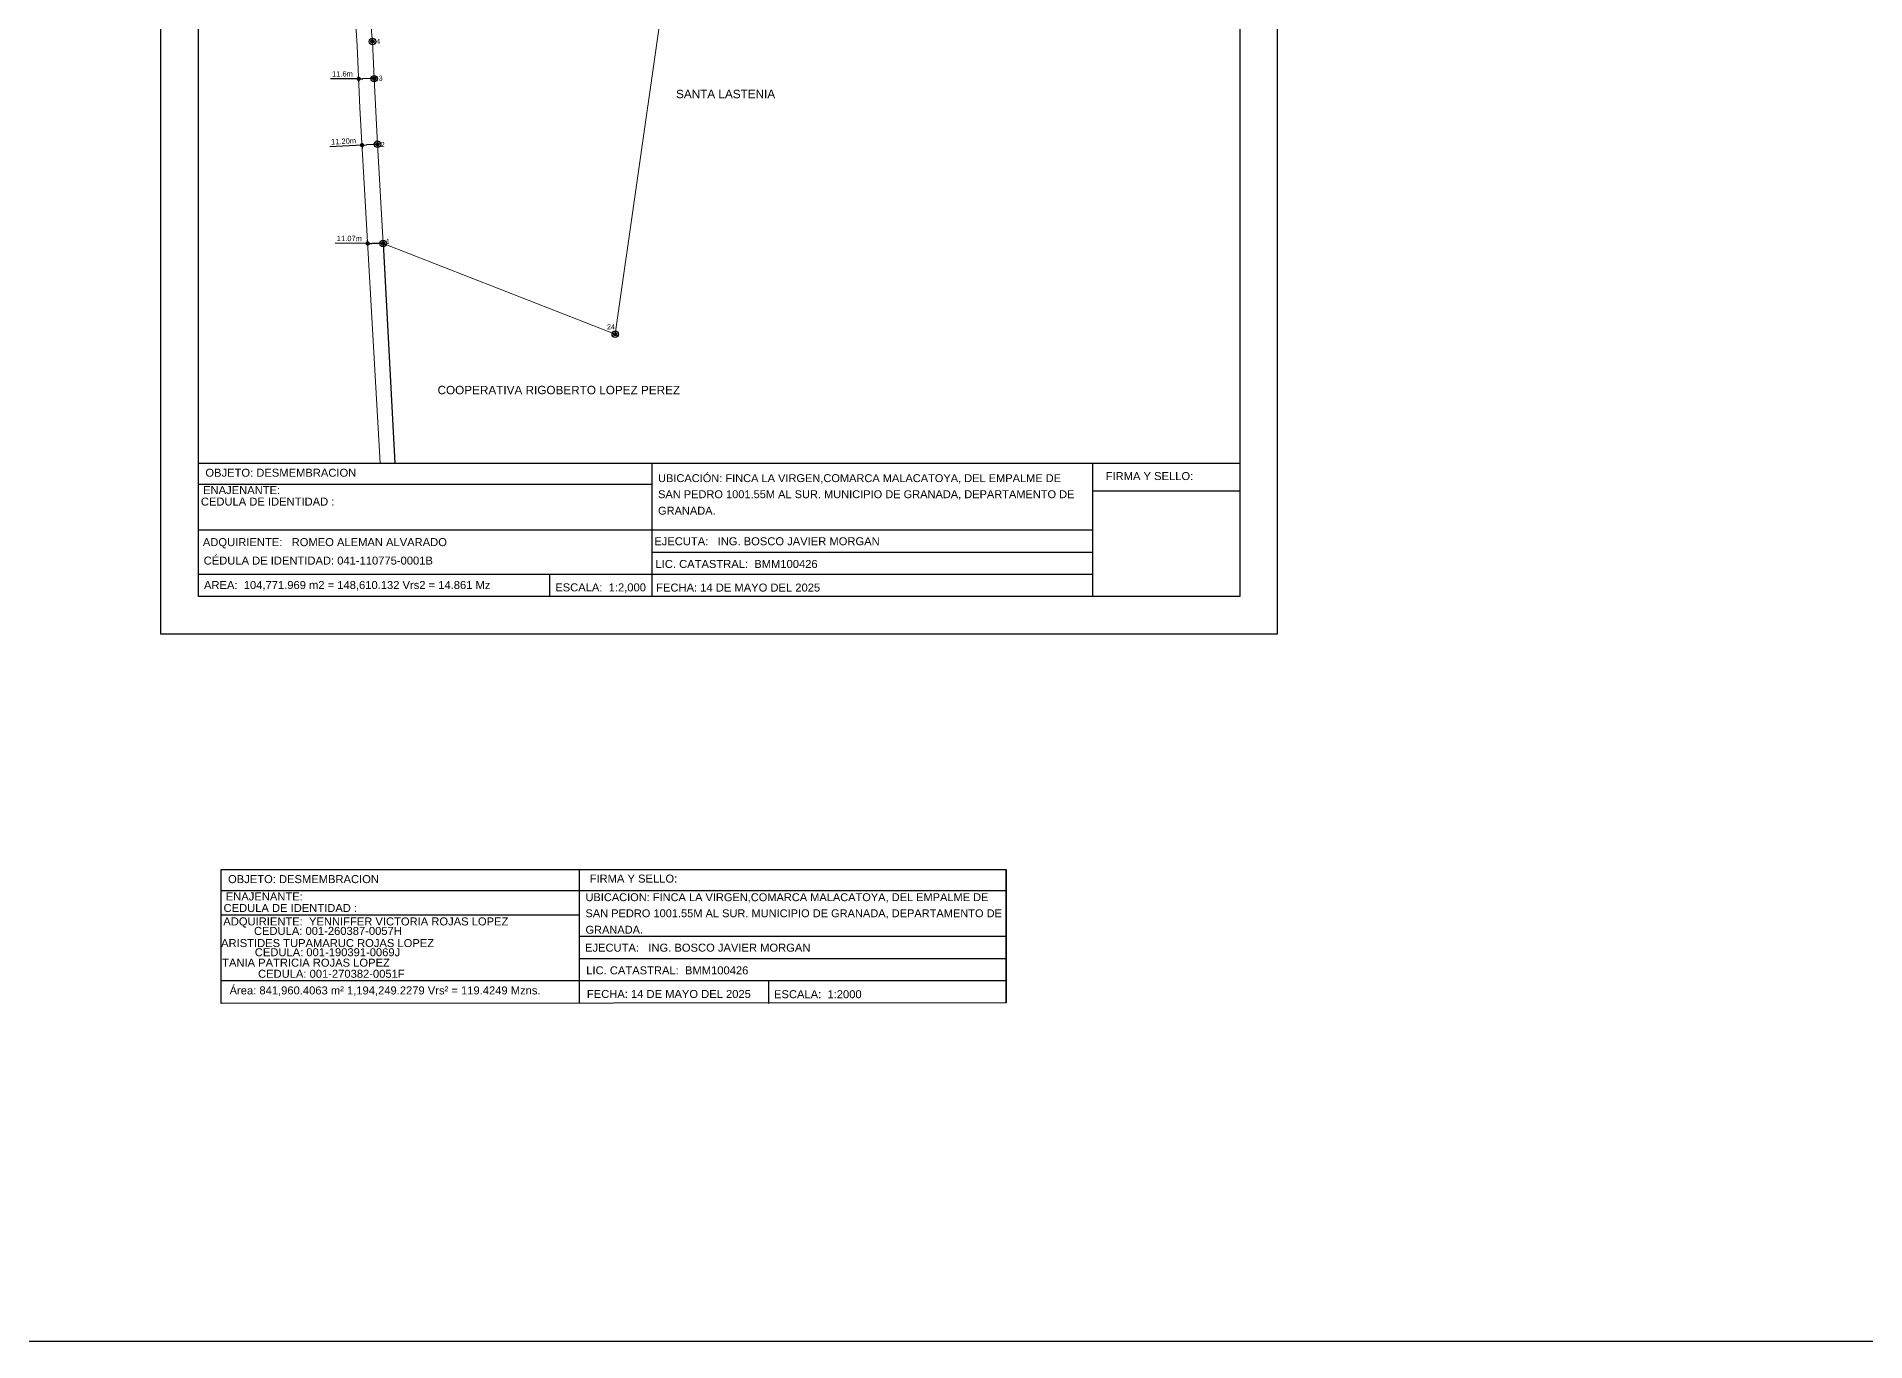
# Model space of a CAD drawing. Header units: metres. Extents: x 615852 to 659911, y 1301217 to 1325118.
# Drawn here: x 618935 to 620637, y 1313224 to 1314438 of the extents above; entities that cross this region are included whole.
import ezdxf

# ---------------------------------------------------------------- set-up
doc = ezdxf.new("R2010")
doc.units = ezdxf.units.M
doc.header["$PDMODE"] = 32
doc.header["$PDSIZE"] = 0.5
for name, color, linetype in [('CAJETIN', 5, 'Continuous'), ('CIRCULO PI', 2, 'Continuous'), ('CVL_PUNTO', 2, 'Continuous'), ('TEXTO 2', 7, 'Continuous')]:
    doc.layers.add(name, color=color, linetype=linetype)
doc.layers.add('Point', color=5, linetype='Continuous', lineweight=100)
doc.layers.add('Point_Name', color=1, linetype='Continuous', lineweight=100)
doc.styles.add('PI', font='arial.ttf', dxfattribs={"height": 0.4})
doc.styles.get("Standard").update_dxf_attribs({"font": 'arial.ttf'})
doc.dimstyles.new('COTAS DE RETIRO', dxfattribs={"dimtxt": 5, "dimasz": 4, "dimexe": 3, "dimexo": 2, "dimgap": 2, "dimtad": 1, "dimzin": 0, "dimdsep": 46, "dimtxsty": 'Standard', "dimblk": 'DOT', "dimcen": 0.09, "dimclrd": 1, "dimclre": 2, "dimclrt": 7, "dimadec": 0, "dimazin": 0, "dimtfac": 1, "dimtofl": 0, "dimtmove": 0, "dimatfit": 3, "dimfxl": 1, "dimtolj": 1, "dimtzin": 0, "dimarcsym": 0})

# ---------------------------------------------------------------- blocks, each defined once
blk = doc.blocks.new('_Dot')
at = {"color": 0, "linetype": 'ByBlock', "lineweight": -2}
blk.add_line((-0.5, 0), (-1, 0), dxfattribs=at)
at = {"color": 0, "linetype": 'ByBlock', "const_width": 0.5}
blk.add_lwpolyline([(-0.25, 0, 1), (0.25, 0, 1)], format="xyb", close=True, dxfattribs=at)
blk = doc.blocks.new('*D31')
at = {"layer": 'CIRCULO PI', "color": 1, "lineweight": -2, "transparency": 16777216}
for p, q in [((619242.8, 1314245.7), (619212.7, 1314245.8)), ((619253.3, 1314245.6), (619246.8, 1314245.6))]:
    blk.add_line(p, q, dxfattribs=at)
at = {"layer": 'CIRCULO PI', "color": 2, "lineweight": -2, "transparency": 16777216}
for p, q in [((619242.8, 1314247.7), (619242.8, 1314248.7)), ((619257.3, 1314243.6), (619257.3, 1314242.6))]:
    blk.add_line(p, q, dxfattribs=at)
at = {"layer": 'Defpoints', "color": 0, "transparency": 16777216}
for p in [(619242.8, 1314245.7, 0.1), (619242.8, 1314245.7), (619257.3, 1314245.6, -1)]:
    blk.add_point(p, dxfattribs=at)
at = {"layer": 'CIRCULO PI', "color": 1, "lineweight": -2, "transparency": 16777216, "xscale": 4, "yscale": 4, "zscale": 4}
for p, rotation in [((619242.8, 1314245.7), 179.6589104809279), ((619257.3, 1314245.6), 359.6589104809279)]:
    blk.add_blockref('_Dot', p, dxfattribs=dict(at, rotation=rotation))
at = {"layer": 'CIRCULO PI', "color": 7, "transparency": 16777216, "insert": (619225.8, 1314250.3), "char_height": 5, "attachment_point": 5, "rotation": 359.6589}
blk.add_mtext('\\A1;11.07m', dxfattribs=at)
blk = doc.blocks.new('*D32')
at = {"layer": 'CIRCULO PI', "color": 1, "lineweight": -2, "transparency": 16777216}
for p, q in [((619237.6, 1314337.2), (619207.6, 1314335.5)), ((619248, 1314337.8), (619241.6, 1314337.4))]:
    blk.add_line(p, q, dxfattribs=at)
at = {"layer": 'CIRCULO PI', "color": 2, "lineweight": -2, "transparency": 16777216}
for p, q in [((619237.7, 1314335.2), (619237.8, 1314334.2)), ((619252.1, 1314336), (619252.1, 1314335))]:
    blk.add_line(p, q, dxfattribs=at)
at = {"layer": 'Defpoints', "color": 0, "transparency": 16777216}
for p in [(619237.6, 1314337.2, 0.1), (619237.6, 1314337.2), (619252, 1314338, -1)]:
    blk.add_point(p, dxfattribs=at)
at = {"layer": 'CIRCULO PI', "color": 1, "lineweight": -2, "transparency": 16777216, "xscale": 4, "yscale": 4, "zscale": 4}
for p, rotation in [((619237.6, 1314337.2), 183.2243697172667), ((619252, 1314338), 3.22436971726674)]:
    blk.add_blockref('_Dot', p, dxfattribs=dict(at, rotation=rotation))
at = {"layer": 'CIRCULO PI', "color": 7, "transparency": 16777216, "insert": (619220.4, 1314340.8), "char_height": 5, "attachment_point": 5, "rotation": 3.2244}
blk.add_mtext('\\A1;11.20m', dxfattribs=at)
blk = doc.blocks.new('*D33')
at = {"layer": 'CIRCULO PI', "color": 1, "lineweight": -2, "transparency": 16777216}
for p, q in [((619234.4, 1314399), (619208.2, 1314399)), ((619245, 1314399.1), (619238.4, 1314399))]:
    blk.add_line(p, q, dxfattribs=at)
at = {"layer": 'CIRCULO PI', "color": 2, "lineweight": -2, "transparency": 16777216}
for p, q in [((619234.4, 1314397), (619234.4, 1314396)), ((619249, 1314397.1), (619249, 1314396.1))]:
    blk.add_line(p, q, dxfattribs=at)
at = {"layer": 'Defpoints', "color": 0, "transparency": 16777216}
for p in [(619234.4, 1314399, 0.1), (619234.4, 1314399), (619249, 1314399.1, 0.1)]:
    blk.add_point(p, dxfattribs=at)
at = {"layer": 'CIRCULO PI', "color": 1, "lineweight": -2, "transparency": 16777216, "xscale": 4, "yscale": 4, "zscale": 4}
for p, rotation in [((619234.4, 1314399), 180.1768844887972), ((619249, 1314399.1), 0.1768844887971976)]:
    blk.add_blockref('_Dot', p, dxfattribs=dict(at, rotation=rotation))
at = {"layer": 'CIRCULO PI', "color": 7, "transparency": 16777216, "insert": (619219.3, 1314403.5), "char_height": 5, "attachment_point": 5, "rotation": 0.1769}
blk.add_mtext('\\A1;11.6m', dxfattribs=at)

msp = doc.modelspace()

# ---------------------------------------------------------------- linework, layer by layer
msp.add_lwpolyline([(619050.23868, 1313882.06251), (619050.23868, 1315353.81251), (620089.73868, 1315353.81251), (620089.73868, 1313882.06251)], close=True)
at = {"color": 2, "lineweight": 0, "elevation": -1.02273}
msp.add_lwpolyline([(619257.29455, 1314245.56653), (619251.95505, 1314338.01153), (619248.95905, 1314399.07603), (619247.28155, 1314433.71053), (619246.47155, 1314442.76853), (619244.70055, 1314472.65253), (619243.17705, 1314507.83403), (619241.25155, 1314547.31353), (619238.66105, 1314602.64403), (619236.85355, 1314637.74303), (619235.20705, 1314668.00753), (619233.73605, 1314687.86053), (619233.77605, 1314694.12903), (619233.16505, 1314703.37603), (619231.80405, 1314728.34253), (619231.28005, 1314743.97203), (619228.18955, 1314801.93003), (619226.32555, 1314822.47403), (619224.33505, 1314837.18253), (619370.98055, 1314785.76703), (619551.24855, 1314782.96153), (619540.67005, 1314654.47003), (619534.04055, 1314586.47303), (619473.32505, 1314161.17153)], close=True, dxfattribs=at)
at = {"color": 7, "lineweight": 0, "true_color": 0xffffff, "elevation": 0.09144}
msp.add_lwpolyline([(619213.06758, 1314793.95196), (619213.06758, 1314793.95196), (619221.20249, 1314633.31432), (619225.57882, 1314547.31037), (619230.21246, 1314472.90127), (619232.89967, 1314429.60708), (619235.67096, 1314372.00041), (619254.30525, 1314041.22589)], dxfattribs=at)
at = {"layer": 'CAJETIN'}
msp.add_lwpolyline([(619085.23868, 1313917.06251), (619085.23868, 1315318.81251), (620054.73868, 1315318.81251), (620054.73868, 1313917.06251)], close=True, dxfattribs=at)
at = {"layer": 'CIRCULO PI', "color": 7, "true_color": 0xffffff, "elevation": 0.09144}
msp.add_lwpolyline([(619257.29466, 1314245.56632), (619268.07138, 1314041.22589)], dxfattribs=at)
at = {"layer": 'CIRCULO PI', "color": 0, "elevation": -0.09144}
msp.add_lwpolyline([(619106.34498, 1313662.94575), (619837.30599, 1313662.94575), (619837.30599, 1313538.78237), (619106.34498, 1313538.36885)], close=True, dxfattribs=at)
at = {"layer": 'CIRCULO PI', "color": 1}
for centre in [(619247.28136, 1314433.71043, -0.08718), (619248.95895, 1314399.07602, 0.09144), (619251.95513, 1314338.0115, 0.09144), (619257.29466, 1314245.56632, 0.09144), (619473.32505, 1314161.17153, 0.09144)]:
    msp.add_circle(centre, 3, dxfattribs=at)
at = {"layer": 'CIRCULO PI'}
for centre in [(619247.28136, 1314433.71043, -0.08718), (619248.95895, 1314399.07602, 0.09144), (619251.95513, 1314338.0115, 0.09144), (619257.29466, 1314245.56632, 0.09144), (619473.32505, 1314161.17153, 0.09144)]:
    msp.add_circle(centre, 1.5, dxfattribs=at)
at = {"layer": 'CVL_PUNTO'}
msp.add_lwpolyline([(616893.28902, 1316883.59724), (622679.65484, 1316883.59724), (622679.65484, 1313223.67833), (616893.28902, 1313223.67833)], close=True, dxfattribs=at)
at = {"layer": 'Point'}
for p in [(619247.28136, 1314433.71043, -0.08718), (619248.95895, 1314399.07602, -0.22751), (619251.95513, 1314338.0115, 0.36113), (619473.32505, 1314161.17153, -1.02273)]:
    msp.add_point(p, dxfattribs=at)
at = {"layer": 'TEXTO 2'}
for p, q in [((619085.23868, 1314041.22589), (620054.73868, 1314041.22589)), ((619507.68836, 1313917.06251), (619507.68836, 1314041.22589)), ((619918.13403, 1313917.06251), (619918.13403, 1314041.22589)), ((619085.23868, 1314021.73922), (619507.68836, 1314021.73922)), ((619918.13403, 1314015.49143), (620054.73868, 1314015.49143)), ((619085.23868, 1313979.1442), (619507.68836, 1313979.1442)), ((619507.68836, 1313979.1442), (619918.13403, 1313979.1442)), ((619607.72557, 1313979.1442), (619918.13403, 1313979.1442)), ((619507.68836, 1313958.4503), (619918.13403, 1313958.4503)), ((619085.23868, 1313937.75641), (619918.13403, 1313937.75641)), ((619297.3171, 1313937.75641), (619918.13403, 1313937.75641)), ((619412.23754, 1313937.75641), (619412.23754, 1313917.06251))]:
    msp.add_line(p, q, dxfattribs=at)
at = {"layer": 'TEXTO 2', "color": 0}
for p, q in [((619440.12413, 1313538.36885, -0.09144), (619440.12413, 1313662.53223, -0.09144)), ((619837.30599, 1313538.78237, -0.09144), (619837.30599, 1313662.94575, -0.09144)), ((619106.34498, 1313643.45908, -0.09144), (619837.30599, 1313643.45908, -0.09144)), ((619106.34498, 1313620.82451, -0.09144), (619440.12413, 1313620.82451, -0.09144)), ((619440.12413, 1313600.86406, -0.09144), (619837.30599, 1313600.86406, -0.09144)), ((619628.83187, 1313600.86406, -0.09144), (619837.30599, 1313600.86406, -0.09144)), ((619440.12413, 1313580.17016, -0.09144), (619837.30599, 1313580.17016, -0.09144)), ((619106.34498, 1313559.47627, -0.09144), (619837.30599, 1313559.47627, -0.09144)), ((619318.4234, 1313559.47627, -0.09144), (619837.30599, 1313559.47627, -0.09144)), ((619615.93895, 1313559.06274, -0.09144), (619615.93895, 1313538.36885, -0.09144))]:
    msp.add_line(p, q, dxfattribs=at)

# ---------------------------------------------------------------- texts
at = {"layer": 'CIRCULO PI', "color": 7, "style": 'PI'}
for s, height, p in [('4', 4.71075, (619250.89052, 1314431.43106, 0.05506)), ('3', 4.71075, (619253.06424, 1314397.26307, 0.05506)), ('2', 4.71075, (619254.98086, 1314335.42244, 0.05506)), ('1', 4.71075, (619259.78592, 1314245.12616, 0.05506)), ('24', 4.710745, (619465.66798, 1314165.74747, 0.05506))]:
    msp.add_text(s, height=height, dxfattribs=at).set_placement(p)
at = {"layer": 'Point_Name'}
for s, p in [('p22', (619247.28136, 1314433.83543, -17.62049)), ('p24', (619248.95895, 1314399.20102, -17.62049)), ('p26', (619251.95513, 1314338.1365, -17.62049)), ('p28', (619473.32505, 1314161.29653, -17.62049))]:
    msp.add_text(s, height=0.25, dxfattribs=at).set_placement(p)
at = {"layer": 'TEXTO 2', "style": 'PI'}
for s, height, p in [('SANTA LASTENIA', 7.8222933, (619529.93723, 1314380.91356)), ('COOPERATIVA RIGOBERTO LOPEZ PEREZ', 7.8222933, (619307.87477, 1314105.29886)), ('FIRMA Y SELLO:', 7.4498031, (619929.97201, 1314025.43541)), ('EJECUTA:   ING. BOSCO JAVIER MORGAN', 7.4498031, (619509.68042, 1313964.74456)), ('ADQUIRIENTE:   ROMEO ALEMAN ALVARADO ', 7.4498031, (619089.3596, 1313963.95731)), ('CÉDULA DE IDENTIDAD: 041-110775-0001B', 7.4498031, (619090.13246, 1313946.77151)), ('LIC. CATASTRAL:  BMM100426', 7.4498031, (619510.83176, 1313943.62704)), ('AREA:  104,771.969 m2 = 148,610.132 Vrs2 = 14.861 Mz', 7.4498031, (619090.43347, 1313924.00853)), ('ESCALA:  1:2,000', 7.4498031, (619417.47461, 1313921.82269)), ('FECHA: 14 DE MAYO DEL 2025', 7.4498031, (619511.44792, 1313921.64077))]:
    msp.add_text(s, height=height, dxfattribs=at).set_placement(p)
at = {"layer": 'TEXTO 2', "color": 0, "style": 'PI'}
for s, height, p in [('OBJETO: DESMEMBRACION ', 7.4498031, (619091.7193, 1314028.54965)), ('UBICACIÓN: FINCA LA VIRGEN,COMARCA MALACATOYA, DEL EMPALME DE ', 7.3463337, (619513.18546, 1314023.55113)), ('CEDULA DE IDENTIDAD : ', 7.4498031, (619087.5131, 1314001.66851)), ('ENAJENANTE:  ', 7.4498031, (619089.59901, 1314012.3886)), ('SAN PEDRO 1001.55M AL SUR. MUNICIPIO DE GRANADA, DEPARTAMENTO DE', 7.3463337, (619513.18546, 1314008.58581)), ('GRANADA.', 7.346334, (619513.18546, 1313993.27466)), ('OBJETO: DESMEMBRACION ', 7.4498031, (619112.8256, 1313650.26951, -0.09144)), ('FIRMA Y SELLO:', 7.4498031, (619449.50126, 1313650.7598, -0.09144)), ('ENAJENANTE:  ', 7.4498031, (619110.70531, 1313634.10846, -0.09144)), ('UBICACION: FINCA LA VIRGEN,COMARCA MALACATOYA, DEL EMPALME DE ', 7.3463337, (619445.62122, 1313633.47482, -0.09144)), ('ADQUIRIENTE:  YENNIFFER VICTORIA ROJAS LOPEZ ', 7.4498031, (619108.40785, 1313610.8967, -0.09144)), ('CEDULA DE IDENTIDAD : ', 7.4498031, (619108.6194, 1313623.38837, -0.09144)), ('SAN PEDRO 1001.55M AL SUR. MUNICIPIO DE GRANADA, DEPARTAMENTO DE', 7.3463337, (619445.62122, 1313618.50949, -0.09144)), ('ARISTIDES TUPAMARUC ROJAS LOPEZ', 7.4498031, (619106.34498, 1313590.75343, -0.09144)), ('CEDULA: 001-260387-0057H', 7.4498031, (619136.94027, 1313602.04449, -0.09144)), ('GRANADA.', 7.346334, (619445.62122, 1313603.19835, -0.09144)), ('CEDULA: 001-190391-0069J', 7.4498031, (619137.73626, 1313582.19882, -0.09144)), ('EJECUTA:   ING. BOSCO JAVIER MORGAN', 7.4498031, (619445.1732, 1313586.46442, -0.09144)), ('TANIA PATRICIA ROJAS LOPEZ', 7.4498031, (619107.32331, 1313572.49233)), ('CEDULA: 001-270382-0051F', 7.4498031, (619140.74559, 1313562.17407)), ('LIC. CATASTRAL:  BMM100426', 7.4498031, (619446.32455, 1313565.3469, -0.09144)), ('FECHA: 14 DE MAYO DEL 2025', 7.4498031, (619446.9407, 1313543.36063, -0.09144)), ('ESCALA:  1:2000 ', 7.4498031, (619621.17602, 1313543.12902, -0.09144))]:
    msp.add_text(s, height=height, dxfattribs=at).set_placement(p)
at = {"layer": 'TEXTO 2', "color": 0, "insert": (619114.24511, 1313554.11845, -0.09144), "char_height": 7.4498031, "width": 402.7533038, "attachment_point": 1, "style": 'PI'}
msp.add_mtext('Área: 841,960.4063 m² 1,194,249.2279 Vrs² = 119.4249 Mzns.', dxfattribs=at)

# ---------------------------------------------------------------- dimensions: what is measured, and where the dimension line sits
at = {"layer": 'CIRCULO PI'}
for p1, p2, text, picture, middle in [((619248.95895, 1314399.07602, 0.09144), (619234.3706, 1314399.03098, 0.09144), '11.6m', '*D33', (619219.25532, 1314403.5372)), ((619251.95505, 1314338.01153, -1.02273), (619237.63119, 1314337.20459, 0.09144), '11.20m', '*D32', (619220.35843, 1314340.79161)), ((619257.29455, 1314245.56653, -1.02273), (619242.78879, 1314245.65289, 0.09144), '11.07m', '*D31', (619225.77254, 1314250.30714))]:
    dim = msp.add_aligned_dim(p1=p1, p2=p2, distance=0, text=text, dimstyle='COTAS DE RETIRO', override={"dimpost": ' m', "dimfxl": 0.18}, dxfattribs=at)
    dim.commit()
    dim.dimension.update_dxf_attribs({"geometry": picture, "text_midpoint": middle})

doc.saveas('drawing.dxf')
